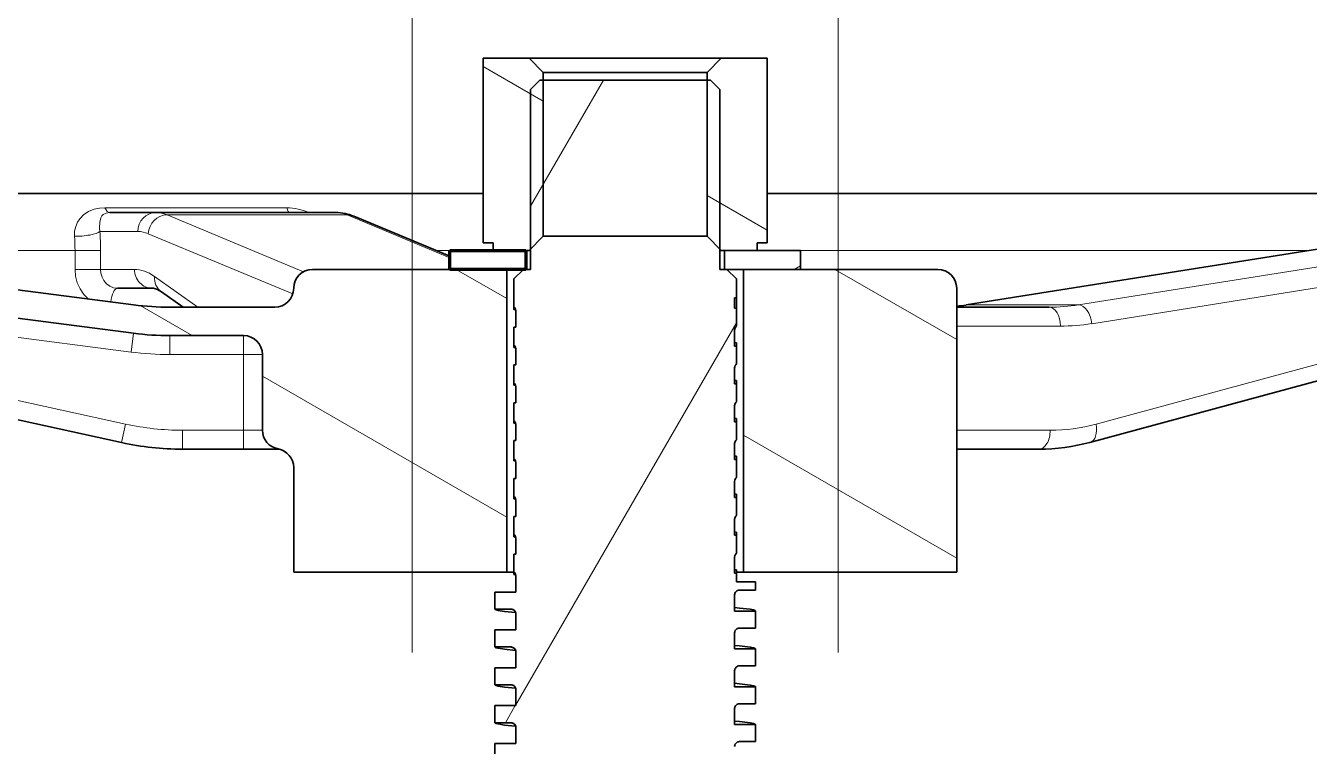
# Model space of a CAD drawing. Extents: x 0 to 420, y 0 to 297.
# Drawn here: x 154.02 to 181.13, y 248.82 to 264.05 of the extents above; entities that cross this region are included whole.
import ezdxf

# ---------------------------------------------------------------- set-up
doc = ezdxf.new("R2010")
doc.units = 0

msp = doc.modelspace()

# ---------------------------------------------------------------- linework, layer by layer
at = {"color": 7, "lineweight": 13}
for p, q in [((162.183, 250.801), (162.183, 272.698)), ((171.183, 250.801), (171.183, 272.698))]:
    msp.add_line(p, q, dxfattribs=at)
at = {"color": 7, "lineweight": 35, "ltscale": 0.024265}
for p, q in [((164.654, 263.361), (163.683, 263.361)), ((169.683, 263.361), (168.713, 263.361))]:
    msp.add_line(p, q, dxfattribs=at)
at = {"color": 7, "lineweight": 35, "ltscale": 0.0975}
for p, q in [((163.683, 259.461), (163.683, 263.361)), ((169.683, 263.361), (169.683, 259.461))]:
    msp.add_line(p, q, dxfattribs=at)
at = {"color": 7, "lineweight": 35, "ltscale": 0.10147}
msp.add_line((168.713, 263.361), (164.654, 263.361), dxfattribs=at)
at = {"color": 7, "lineweight": 35, "ltscale": 0.010606}
for p, q in [((164.954, 263.061), (164.654, 263.361)), ((168.413, 263.061), (168.713, 263.361)), ((164.954, 259.601), (164.654, 259.301)), ((168.413, 259.601), (168.713, 259.301))]:
    msp.add_line(p, q, dxfattribs=at)
at = {"color": 7, "lineweight": 13, "ltscale": 0.036679}
for p, q in [((164.954, 262.457), (163.683, 263.19)), ((169.683, 259.726), (168.413, 260.46))]:
    msp.add_line(p, q, dxfattribs=at)
at = {"color": 7, "lineweight": 35, "ltscale": 0.08647}
for p, q in [((164.954, 263.061), (168.413, 263.061)), ((168.413, 259.601), (164.954, 259.601))]:
    msp.add_line(p, q, dxfattribs=at)
at = {"color": 7, "lineweight": 35, "ltscale": 0.086501}
for p, q in [((164.954, 263.061), (164.954, 259.601)), ((168.413, 263.061), (168.413, 259.601))]:
    msp.add_line(p, q, dxfattribs=at)
at = {"color": 7, "lineweight": 35, "ltscale": 0.007071}
for p, q in [((164.883, 262.901), (164.683, 262.701)), ((168.483, 262.901), (168.683, 262.701)), ((164.533, 258.901), (164.333, 258.701)), ((168.833, 258.901), (169.033, 258.701))]:
    msp.add_line(p, q, dxfattribs=at)
at = {"color": 7, "lineweight": 13, "ltscale": 0.076906}
msp.add_line((164.683, 260.237), (166.222, 262.901), dxfattribs=at)
at = {"color": 7, "lineweight": 35, "ltscale": 0.095}
for p, q in [((164.683, 258.901), (164.683, 262.701)), ((168.683, 258.901), (168.683, 262.701))]:
    msp.add_line(p, q, dxfattribs=at)
at = {"color": 7, "lineweight": 35, "ltscale": 0.09}
msp.add_line((168.483, 262.901), (164.883, 262.901), dxfattribs=at)
at = {"color": 7, "lineweight": 35, "ltscale": 0.286966}
msp.add_line((163.683, 260.501), (152.205, 260.501), dxfattribs=at)
at = {"color": 7, "lineweight": 35, "ltscale": 0.021615}
msp.add_line((170.548, 260.501), (169.683, 260.501), dxfattribs=at)
at = {"color": 7, "lineweight": 35, "ltscale": 0.421678}
msp.add_line((187.415, 260.501), (170.548, 260.501), dxfattribs=at)
at = {"color": 7, "lineweight": 35, "ltscale": 0.37236}
for p, q in [((156.302, 258.15), (141.529, 260.052)), ((156.302, 257.55), (141.529, 259.452))]:
    msp.add_line(p, q, dxfattribs=at)
at = {"color": 7, "lineweight": 13, "ltscale": 0.095969}
msp.add_line((159.537, 260.201), (155.698, 260.201), dxfattribs=at)
at = {"color": 7, "lineweight": 35, "ltscale": 0.024357}
msp.add_line((156.772, 260.101), (155.797, 260.101), dxfattribs=at)
at = {"color": 7, "lineweight": 35, "ltscale": 0.095106}
msp.add_line((160.576, 260.101), (156.772, 260.101), dxfattribs=at)
at = {"color": 7, "lineweight": 13, "ltscale": 0.078051}
msp.add_line((159.89, 258.851), (157.008, 260.052), dxfattribs=at)
at = {"color": 7, "lineweight": 13, "ltscale": 0.095106}
msp.add_line((160.813, 260.052), (157.008, 260.052), dxfattribs=at)
at = {"color": 7, "lineweight": 13, "ltscale": 0.058793}
msp.add_line((162.983, 259.147), (160.813, 260.052), dxfattribs=at)
at = {"color": 7, "lineweight": 35, "ltscale": 0.055056}
msp.add_line((162.983, 259.177), (160.951, 260.024), dxfattribs=at)
at = {"color": 7, "lineweight": 35, "ltscale": 0.30254}
msp.add_line((173.885, 258.148), (185.836, 260.05), dxfattribs=at)
at = {"color": 7, "lineweight": 13, "ltscale": 0.30254}
for p, q in [((173.907, 258.15), (185.858, 260.052)), ((176.258, 258.15), (188.209, 260.052)), ((176.534, 257.753), (188.485, 259.655))]:
    msp.add_line(p, q, dxfattribs=at)
at = {"color": 7, "lineweight": 13, "ltscale": 0.020036}
msp.add_line((156.391, 259.701), (155.59, 259.701), dxfattribs=at)
at = {"color": 7, "lineweight": 13, "ltscale": 0.082698}
msp.add_line((159.666, 258.383), (156.612, 259.655), dxfattribs=at)
at = {"color": 7, "lineweight": 35, "ltscale": 0.00525}
for p, q in [((163.893, 259.461), (163.683, 259.461)), ((169.683, 259.461), (169.473, 259.461))]:
    msp.add_line(p, q, dxfattribs=at)
at = {"color": 7, "lineweight": 35, "ltscale": 0.004}
for p, q in [((163.893, 259.301), (163.893, 259.461)), ((169.473, 259.301), (169.473, 259.461))]:
    msp.add_line(p, q, dxfattribs=at)
at = {"color": 7, "lineweight": 13, "ltscale": 0.057117}
msp.add_line((155.065, 259.301), (152.78, 259.301), dxfattribs=at)
at = {"color": 7, "lineweight": 13, "ltscale": 0.01}
for p, q in [((155.065, 258.901), (155.065, 259.301)), ((155.605, 258.901), (155.605, 259.301)), ((156.302, 257.55), (156.251, 257.153)), ((159.024, 257.101), (158.624, 257.101)), ((156.134, 255.631), (156.048, 255.24)), ((157.334, 255.501), (157.334, 255.101)), ((158.624, 255.501), (158.624, 255.101)), ((159.024, 255.501), (158.624, 255.501))]:
    msp.add_line(p, q, dxfattribs=at)
at = {"color": 7, "lineweight": 13, "ltscale": 0.013517}
for p, q in [((155.065, 259.301), (155.605, 259.301)), ((155.065, 258.901), (155.605, 258.901))]:
    msp.add_line(p, q, dxfattribs=at)
at = {"color": 7, "lineweight": 13, "ltscale": 0.030161}
msp.add_line((163.893, 259.301), (162.687, 259.301), dxfattribs=at)
at = {"color": 7, "lineweight": 35, "ltscale": 0.01}
for p, q in [((162.983, 258.901), (162.983, 259.301)), ((164.583, 258.901), (164.583, 259.301)), ((168.783, 258.901), (168.783, 259.301)), ((170.383, 258.901), (170.383, 259.301)), ((169.033, 258.301), (169.033, 258.701)), ((169.433, 252.301), (169.033, 252.301))]:
    msp.add_line(p, q, dxfattribs=at)
at = {"color": 7, "lineweight": 35, "ltscale": 0.04}
for p, q in [((162.983, 259.301), (164.583, 259.301)), ((168.783, 259.301), (170.383, 259.301)), ((162.983, 258.901), (164.583, 258.901)), ((168.783, 258.901), (170.383, 258.901)), ((159.024, 257.101), (159.024, 255.501))]:
    msp.add_line(p, q, dxfattribs=at)
at = {"color": 7, "lineweight": 140, "ltscale": 0.01}
for p, q in [((162.983, 258.901), (162.983, 259.301)), ((164.583, 259.301), (164.583, 258.901))]:
    msp.add_line(p, q, dxfattribs=at)
at = {"color": 7, "lineweight": 140, "ltscale": 0.04}
for p, q in [((162.983, 259.301), (164.583, 259.301)), ((164.583, 258.901), (162.983, 258.901))]:
    msp.add_line(p, q, dxfattribs=at)
at = {"color": 7, "lineweight": 35, "ltscale": 0.019015}
for p, q in [((163.893, 259.301), (164.654, 259.301)), ((168.713, 259.301), (169.473, 259.301))]:
    msp.add_line(p, q, dxfattribs=at)
at = {"color": 7, "lineweight": 35, "ltscale": 0.000737762}
for p, q in [((164.654, 259.301), (164.684, 259.301)), ((168.683, 259.301), (168.713, 259.301))]:
    msp.add_line(p, q, dxfattribs=at)
at = {"color": 7, "lineweight": 13, "ltscale": 0.29137}
msp.add_line((181.128, 259.301), (169.473, 259.301), dxfattribs=at)
at = {"color": 7, "lineweight": 13, "ltscale": 0.372361}
msp.add_line((156.251, 257.153), (141.478, 259.055), dxfattribs=at)
at = {"color": 7, "lineweight": 13, "ltscale": 0.017845}
msp.add_line((156.319, 258.901), (155.605, 258.901), dxfattribs=at)
at = {"color": 7, "lineweight": 35, "ltscale": 0.1025}
for p, q in [((164.183, 258.901), (160.083, 258.901)), ((173.283, 258.901), (169.183, 258.901))]:
    msp.add_line(p, q, dxfattribs=at)
at = {"color": 7, "lineweight": 13, "ltscale": 0.030909}
msp.add_line((164.183, 258.283), (163.113, 258.901), dxfattribs=at)
at = {"color": 7, "lineweight": 35, "ltscale": 0.16}
for p, q in [((164.183, 252.501), (164.183, 258.901)), ((169.183, 252.501), (169.183, 258.901))]:
    msp.add_line(p, q, dxfattribs=at)
at = {"color": 7, "lineweight": 35, "ltscale": 0.00375}
for p, q in [((164.683, 258.901), (164.533, 258.901)), ((168.833, 258.901), (168.683, 258.901)), ((164.183, 252.501), (164.333, 252.501)), ((169.033, 252.501), (169.183, 252.501))]:
    msp.add_line(p, q, dxfattribs=at)
at = {"color": 7, "lineweight": 35, "ltscale": 0.002502}
for p, q in [((164.684, 258.901), (164.583, 258.901)), ((168.783, 258.901), (168.683, 258.901))]:
    msp.add_line(p, q, dxfattribs=at)
at = {"color": 7, "lineweight": 13, "ltscale": 0.003732}
msp.add_line((170.254, 258.901), (170.383, 258.976), dxfattribs=at)
at = {"color": 7, "lineweight": 13, "ltscale": 0.074211}
msp.add_line((173.683, 257.417), (171.113, 258.901), dxfattribs=at)
at = {"color": 7, "lineweight": 13, "ltscale": 0.364263}
msp.add_line((156.134, 255.631), (141.902, 258.752), dxfattribs=at)
at = {"color": 7, "lineweight": 13, "ltscale": 0.028138}
msp.add_line((157.661, 258.101), (156.743, 258.752), dxfattribs=at)
at = {"color": 7, "lineweight": 35, "ltscale": 0.014993}
msp.add_line((164.333, 258.101), (164.333, 258.701), dxfattribs=at)
at = {"color": 7, "lineweight": 13, "ltscale": 0.298243}
msp.add_line((176.629, 255.631), (188.143, 258.752), dxfattribs=at)
at = {"color": 7, "lineweight": 35, "ltscale": 0.364263}
msp.add_line((156.048, 255.24), (141.816, 258.362), dxfattribs=at)
at = {"color": 7, "lineweight": 35, "ltscale": 0.018365}
msp.add_line((156.7, 258.501), (155.965, 258.501), dxfattribs=at)
at = {"color": 7, "lineweight": 35, "ltscale": 0.014048}
msp.add_line((157.35, 258.101), (156.892, 258.426), dxfattribs=at)
at = {"color": 7, "lineweight": 35, "ltscale": 0.15}
msp.add_line((173.683, 252.501), (173.683, 258.501), dxfattribs=at)
at = {"color": 7, "lineweight": 35, "ltscale": 0.298243}
msp.add_line((176.498, 255.245), (188.012, 258.366), dxfattribs=at)
at = {"color": 7, "lineweight": 13, "ltscale": 0.031647}
msp.add_line((157.538, 257.501), (156.441, 258.134), dxfattribs=at)
at = {"color": 7, "lineweight": 35, "ltscale": 0.007237}
msp.add_line((157.35, 258.101), (157.061, 258.101), dxfattribs=at)
at = {"color": 7, "lineweight": 35, "ltscale": 0.055384}
msp.add_line((159.283, 258.101), (157.068, 258.101), dxfattribs=at)
at = {"color": 7, "lineweight": 35, "ltscale": 1.14441e-05}
msp.add_line((164.333, 258.101), (164.333, 258.101), dxfattribs=at)
at = {"color": 7, "lineweight": 35, "ltscale": 0.001028}
for p, q in [((164.333, 258.052), (164.333, 258.093)), ((164.333, 257.252), (164.333, 257.293)), ((164.333, 256.452), (164.333, 256.493)), ((164.333, 255.652), (164.333, 255.693)), ((164.333, 254.852), (164.333, 254.893)), ((164.333, 254.052), (164.333, 254.093)), ((164.333, 253.252), (164.333, 253.293)), ((164.333, 252.452), (164.333, 252.493))]:
    msp.add_line(p, q, dxfattribs=at)
at = {"color": 7, "lineweight": 13, "ltscale": 0.00018748}
msp.add_line((164.333, 258.093), (164.341, 258.091), dxfattribs=at)
at = {"color": 7, "lineweight": 35, "ltscale": 0.001}
for p, q in [((168.993, 258.301), (169.033, 258.301)), ((168.993, 258.081), (169.033, 258.081))]:
    msp.add_line(p, q, dxfattribs=at)
at = {"color": 7, "lineweight": 35, "ltscale": 0.005508}
for p, q in [((168.993, 258.081), (168.993, 258.301)), ((164.373, 257.681), (164.373, 257.901)), ((168.993, 257.281), (168.993, 257.501)), ((164.373, 256.881), (164.373, 257.101)), ((168.993, 256.481), (168.993, 256.701)), ((164.373, 256.081), (164.373, 256.301)), ((168.993, 255.681), (168.993, 255.901)), ((164.373, 255.281), (164.373, 255.501)), ((168.993, 254.881), (168.993, 255.101)), ((164.373, 254.481), (164.373, 254.701)), ((168.993, 254.081), (168.993, 254.301)), ((164.373, 253.681), (164.373, 253.901)), ((168.993, 253.281), (168.993, 253.501)), ((164.373, 252.881), (164.373, 253.101)), ((168.993, 252.481), (168.993, 252.701)), ((164.373, 252.081), (164.373, 252.301)), ((168.993, 251.681), (168.993, 251.901)), ((164.373, 251.281), (164.373, 251.501)), ((168.993, 250.881), (168.993, 251.101)), ((164.373, 250.481), (164.373, 250.701)), ((168.993, 250.081), (168.993, 250.301)), ((164.373, 249.681), (164.373, 249.901)), ((168.993, 249.281), (168.993, 249.501)), ((164.373, 248.881), (164.373, 249.101))]:
    msp.add_line(p, q, dxfattribs=at)
at = {"color": 7, "lineweight": 35, "ltscale": 0.000999451}
for p, q in [((168.993, 258.081), (169.033, 258.081)), ((164.373, 257.681), (164.333, 257.681)), ((168.993, 257.281), (169.033, 257.281)), ((164.373, 256.881), (164.333, 256.881)), ((168.993, 256.481), (169.033, 256.481)), ((164.373, 256.081), (164.333, 256.081)), ((168.993, 255.681), (169.033, 255.681)), ((164.373, 255.281), (164.333, 255.281)), ((168.993, 254.881), (169.033, 254.881)), ((164.373, 254.481), (164.333, 254.481)), ((168.993, 254.081), (169.033, 254.081)), ((164.373, 253.681), (164.333, 253.681)), ((168.993, 253.281), (169.033, 253.281)), ((164.373, 252.881), (164.333, 252.881)), ((168.993, 252.481), (169.033, 252.481))]:
    msp.add_line(p, q, dxfattribs=at)
at = {"color": 7, "lineweight": 35, "ltscale": 0.005494}
msp.add_line((169.033, 258.301), (169.033, 258.081), dxfattribs=at)
at = {"color": 7, "lineweight": 35, "ltscale": 0.009486}
for p, q in [((169.033, 257.701), (169.033, 258.081)), ((169.033, 256.101), (169.033, 256.481)), ((164.333, 255.701), (164.333, 256.081))]:
    msp.add_line(p, q, dxfattribs=at)
at = {"color": 7, "lineweight": 35, "ltscale": 1.37329e-05}
for p, q in [((169.033, 258.081), (169.033, 258.081)), ((169.033, 257.281), (169.033, 257.281)), ((169.033, 256.481), (169.033, 256.481)), ((169.033, 255.681), (169.033, 255.681)), ((169.033, 254.881), (169.033, 254.881)), ((169.033, 252.481), (169.033, 252.481))]:
    msp.add_line(p, q, dxfattribs=at)
at = {"color": 7, "lineweight": 35, "ltscale": 0.048864}
msp.add_line((173.683, 258.101), (175.638, 258.101), dxfattribs=at)
at = {"color": 7, "lineweight": 13, "ltscale": 0.058778}
msp.add_line((176.258, 258.15), (173.907, 258.15), dxfattribs=at)
at = {"color": 7, "lineweight": 35, "ltscale": 0.000899132}
for p, q in [((164.333, 258.052), (164.369, 258.049)), ((164.333, 256.452), (164.369, 256.449)), ((164.333, 252.452), (164.369, 252.449))]:
    msp.add_line(p, q, dxfattribs=at)
at = {"color": 7, "lineweight": 35, "ltscale": 1.6802e-05}
msp.add_line((164.373, 258.025), (164.373, 258.025), dxfattribs=at)
at = {"color": 7, "lineweight": 35, "ltscale": 8.9277e-05}
msp.add_line((164.373, 258.021), (164.373, 258.025), dxfattribs=at)
at = {"color": 7, "lineweight": 35, "ltscale": 0.003004}
for p, q in [((164.373, 258.021), (164.373, 257.901)), ((168.993, 257.621), (168.993, 257.501)), ((164.373, 257.221), (164.373, 257.101)), ((168.993, 256.821), (168.993, 256.701)), ((164.373, 256.421), (164.373, 256.301)), ((168.993, 256.021), (168.993, 255.901)), ((164.373, 255.621), (164.373, 255.501)), ((168.993, 255.221), (168.993, 255.101)), ((164.373, 254.821), (164.373, 254.701)), ((168.993, 254.421), (168.993, 254.301)), ((164.373, 254.021), (164.373, 253.901)), ((168.993, 253.621), (168.993, 253.501)), ((164.373, 253.221), (164.373, 253.101)), ((168.993, 252.821), (168.993, 252.701)), ((164.373, 252.421), (164.373, 252.301)), ((168.993, 252.021), (168.993, 251.901)), ((164.373, 251.621), (164.373, 251.501)), ((168.993, 251.221), (168.993, 251.101)), ((164.373, 250.821), (164.373, 250.701)), ((168.993, 250.421), (168.993, 250.301)), ((164.373, 250.021), (164.373, 249.901)), ((168.993, 249.621), (168.993, 249.501)), ((164.373, 249.221), (164.373, 249.101))]:
    msp.add_line(p, q, dxfattribs=at)
at = {"color": 7, "lineweight": 35, "ltscale": 0.009485}
for p, q in [((164.333, 257.301), (164.333, 257.681)), ((169.033, 256.901), (169.033, 257.281)), ((164.333, 256.501), (164.333, 256.881)), ((169.033, 255.301), (169.033, 255.681)), ((164.333, 254.901), (164.333, 255.281)), ((169.033, 254.501), (169.033, 254.881)), ((164.333, 254.101), (164.333, 254.481)), ((169.033, 253.701), (169.033, 254.081)), ((164.333, 253.301), (164.333, 253.681)), ((169.033, 252.901), (169.033, 253.281)), ((164.333, 252.501), (164.333, 252.881))]:
    msp.add_line(p, q, dxfattribs=at)
at = {"color": 7, "lineweight": 13, "ltscale": 0.233001}
msp.add_line((164.373, 249.7), (169.033, 257.771), dxfattribs=at)
at = {"color": 7, "lineweight": 13, "ltscale": 0.054742}
msp.add_line((173.683, 257.701), (175.873, 257.701), dxfattribs=at)
at = {"color": 7, "lineweight": 13, "ltscale": 0.010001}
for p, q in [((157.068, 257.501), (157.068, 257.101)), ((158.624, 257.501), (158.624, 257.101))]:
    msp.add_line(p, q, dxfattribs=at)
at = {"color": 7, "lineweight": 35, "ltscale": 0.038887}
msp.add_line((157.068, 257.501), (158.624, 257.501), dxfattribs=at)
at = {"color": 7, "lineweight": 35, "ltscale": 1.2207e-05}
for p, q in [((164.333, 257.301), (164.333, 257.301)), ((164.333, 256.501), (164.333, 256.501)), ((164.333, 254.901), (164.333, 254.901))]:
    msp.add_line(p, q, dxfattribs=at)
at = {"color": 7, "lineweight": 13, "ltscale": 0.000187652}
for p, q in [((164.333, 257.293), (164.341, 257.291)), ((164.333, 256.493), (164.341, 256.491)), ((164.333, 254.893), (164.341, 254.891))]:
    msp.add_line(p, q, dxfattribs=at)
at = {"color": 7, "lineweight": 35, "ltscale": 0.000899065}
msp.add_line((164.333, 257.252), (164.369, 257.249), dxfattribs=at)
at = {"color": 7, "lineweight": 35, "ltscale": 0.001004}
for p, q in [((168.993, 257.354), (169.033, 257.35)), ((168.993, 256.554), (169.033, 256.55)), ((169.033, 255.75), (168.993, 255.754)), ((168.993, 254.954), (169.033, 254.95)), ((168.993, 254.154), (169.033, 254.15)), ((169.033, 253.35), (168.993, 253.354)), ((168.993, 252.554), (169.033, 252.55))]:
    msp.add_line(p, q, dxfattribs=at)
at = {"color": 7, "lineweight": 35, "ltscale": 0.001727}
for p, q in [((169.033, 257.35), (169.033, 257.281)), ((169.033, 256.55), (169.033, 256.481)), ((169.033, 255.75), (169.033, 255.681)), ((169.033, 254.95), (169.033, 254.881)), ((169.033, 254.15), (169.033, 254.081)), ((169.033, 253.35), (169.033, 253.281)), ((169.033, 252.55), (169.033, 252.481))]:
    msp.add_line(p, q, dxfattribs=at)
at = {"color": 7, "lineweight": 13, "ltscale": 0.038887}
msp.add_line((157.068, 257.101), (158.624, 257.101), dxfattribs=at)
at = {"color": 7, "lineweight": 13, "ltscale": 0.04}
msp.add_line((158.624, 257.101), (158.624, 255.501), dxfattribs=at)
at = {"color": 7, "lineweight": 35, "ltscale": 1.60399e-05}
for p, q in [((164.373, 257.225), (164.373, 257.225)), ((164.373, 256.425), (164.373, 256.425)), ((164.373, 254.825), (164.373, 254.825)), ((164.373, 249.225), (164.373, 249.225))]:
    msp.add_line(p, q, dxfattribs=at)
at = {"color": 7, "lineweight": 35, "ltscale": 9.00398e-05}
for p, q in [((164.373, 257.221), (164.373, 257.225)), ((164.373, 256.421), (164.373, 256.425)), ((164.373, 254.821), (164.373, 254.825)), ((164.373, 254.021), (164.373, 254.025)), ((164.373, 253.221), (164.373, 253.225)), ((164.373, 249.221), (164.373, 249.225))]:
    msp.add_line(p, q, dxfattribs=at)
at = {"color": 7, "lineweight": 13, "ltscale": 0.148953}
msp.add_line((164.183, 253.664), (159.024, 256.643), dxfattribs=at)
at = {"color": 7, "lineweight": 35, "ltscale": 1.18256e-05}
for p, q in [((164.333, 255.701), (164.333, 255.701)), ((164.333, 254.101), (164.333, 254.101)), ((164.333, 253.301), (164.333, 253.301)), ((164.333, 252.501), (164.333, 252.501))]:
    msp.add_line(p, q, dxfattribs=at)
at = {"color": 7, "lineweight": 13, "ltscale": 0.000187566}
for p, q in [((164.333, 255.693), (164.341, 255.691)), ((164.333, 254.093), (164.341, 254.091)), ((164.333, 253.293), (164.341, 253.291)), ((164.333, 252.493), (164.341, 252.491))]:
    msp.add_line(p, q, dxfattribs=at)
at = {"color": 7, "lineweight": 35, "ltscale": 0.000899098}
for p, q in [((164.333, 255.652), (164.369, 255.649)), ((164.333, 254.852), (164.369, 254.849)), ((164.333, 254.052), (164.369, 254.049)), ((164.333, 253.252), (164.369, 253.249))]:
    msp.add_line(p, q, dxfattribs=at)
at = {"color": 7, "lineweight": 35, "ltscale": 1.64209e-05}
for p, q in [((164.373, 255.625), (164.373, 255.625)), ((164.373, 254.025), (164.373, 254.025)), ((164.373, 253.225), (164.373, 253.225)), ((164.373, 252.425), (164.373, 252.425)), ((164.373, 251.625), (164.373, 251.625)), ((164.373, 250.825), (164.373, 250.825)), ((164.373, 250.025), (164.373, 250.025))]:
    msp.add_line(p, q, dxfattribs=at)
at = {"color": 7, "lineweight": 35, "ltscale": 8.96584e-05}
for p, q in [((164.373, 255.621), (164.373, 255.625)), ((164.373, 252.421), (164.373, 252.425)), ((164.373, 251.621), (164.373, 251.625)), ((164.373, 250.821), (164.373, 250.825)), ((164.373, 250.021), (164.373, 250.025))]:
    msp.add_line(p, q, dxfattribs=at)
at = {"color": 7, "lineweight": 13, "ltscale": 0.032247}
msp.add_line((157.334, 255.501), (158.624, 255.501), dxfattribs=at)
at = {"color": 7, "lineweight": 13, "ltscale": 0.129904}
msp.add_line((173.683, 252.798), (169.183, 255.396), dxfattribs=at)
at = {"color": 7, "lineweight": 13, "ltscale": 0.04937}
msp.add_line((173.683, 255.501), (175.658, 255.501), dxfattribs=at)
at = {"color": 7, "lineweight": 35, "ltscale": 0.032247}
msp.add_line((157.334, 255.101), (158.624, 255.101), dxfattribs=at)
at = {"color": 7, "lineweight": 35, "ltscale": 0.01855}
msp.add_line((159.366, 255.101), (158.624, 255.101), dxfattribs=at)
at = {"color": 7, "lineweight": 35, "ltscale": 0.000466347}
msp.add_line((159.366, 255.101), (159.384, 255.1), dxfattribs=at)
at = {"color": 7, "lineweight": 35, "ltscale": 0.043493}
msp.add_line((173.683, 255.101), (175.423, 255.101), dxfattribs=at)
at = {"color": 7, "lineweight": 35, "ltscale": 0.055309}
msp.add_line((159.683, 252.501), (159.683, 254.713), dxfattribs=at)
at = {"color": 7, "lineweight": 35, "ltscale": 1.41144e-05}
for p, q in [((169.033, 254.081), (169.033, 254.081)), ((169.033, 253.281), (169.033, 253.281))]:
    msp.add_line(p, q, dxfattribs=at)
at = {"color": 7, "lineweight": 35, "ltscale": 0.1125}
for p, q in [((164.183, 252.501), (159.683, 252.501)), ((173.683, 252.501), (169.183, 252.501))]:
    msp.add_line(p, q, dxfattribs=at)
at = {"color": 7, "lineweight": 35, "ltscale": 0.004492}
msp.add_line((169.033, 252.301), (169.033, 252.481), dxfattribs=at)
at = {"color": 7, "lineweight": 35, "ltscale": 0.0085}
for p, q in [((169.093, 252.121), (169.433, 252.121)), ((164.273, 251.721), (163.933, 251.721)), ((169.093, 251.321), (169.433, 251.321)), ((164.273, 250.921), (163.933, 250.921)), ((169.093, 250.521), (169.433, 250.521)), ((164.273, 250.121), (163.933, 250.121)), ((169.093, 249.721), (169.433, 249.721)), ((164.273, 249.321), (163.933, 249.321)), ((169.093, 248.921), (169.433, 248.921))]:
    msp.add_line(p, q, dxfattribs=at)
at = {"color": 7, "lineweight": 35, "ltscale": 0.004494}
msp.add_line((169.433, 252.121), (169.433, 252.301), dxfattribs=at)
at = {"color": 7, "lineweight": 35, "ltscale": 0.008989}
for p, q in [((163.933, 251.721), (163.933, 252.081)), ((169.433, 250.521), (169.433, 250.881)), ((169.433, 249.721), (169.433, 250.081)), ((163.933, 248.521), (163.933, 248.881))]:
    msp.add_line(p, q, dxfattribs=at)
at = {"color": 7, "lineweight": 35, "ltscale": 0.010999}
for p, q in [((164.373, 252.081), (163.933, 252.081)), ((168.993, 251.681), (169.433, 251.681)), ((164.373, 251.281), (163.933, 251.281)), ((168.993, 250.881), (169.433, 250.881)), ((164.373, 250.481), (163.933, 250.481)), ((168.993, 250.081), (169.433, 250.081)), ((164.373, 249.681), (163.933, 249.681)), ((168.993, 249.281), (169.433, 249.281)), ((164.373, 248.881), (163.933, 248.881))]:
    msp.add_line(p, q, dxfattribs=at)
at = {"color": 7, "lineweight": 35, "ltscale": 1.14504e-05}
for p, q in [((163.933, 251.721), (163.933, 251.721)), ((169.433, 250.881), (169.433, 250.881))]:
    msp.add_line(p, q, dxfattribs=at)
at = {"color": 7, "lineweight": 13, "ltscale": 1.33569e-05}
for p, q in [((164.273, 251.721), (164.273, 251.721)), ((164.273, 250.921), (164.273, 250.921)), ((164.273, 250.121), (164.273, 250.121)), ((164.273, 249.321), (164.273, 249.321))]:
    msp.add_line(p, q, dxfattribs=at)
at = {"color": 7, "lineweight": 35, "ltscale": 0.002594}
for p, q in [((169.097, 251.744), (168.993, 251.754)), ((169.097, 250.944), (168.993, 250.954)), ((168.993, 250.154), (169.097, 250.144)), ((168.993, 249.354), (169.097, 249.344))]:
    msp.add_line(p, q, dxfattribs=at)
at = {"color": 7, "lineweight": 35, "ltscale": 0.008988}
for p, q in [((169.433, 251.321), (169.433, 251.681)), ((163.933, 250.921), (163.933, 251.281)), ((163.933, 250.121), (163.933, 250.481)), ((163.933, 249.321), (163.933, 249.681)), ((169.433, 248.921), (169.433, 249.281))]:
    msp.add_line(p, q, dxfattribs=at)
at = {"color": 7, "lineweight": 35, "ltscale": 1.18317e-05}
for p, q in [((169.433, 251.681), (169.433, 251.681)), ((163.933, 250.921), (163.933, 250.921)), ((163.933, 250.121), (163.933, 250.121)), ((169.433, 250.081), (169.433, 250.081)), ((163.933, 249.321), (163.933, 249.321)), ((169.433, 249.281), (169.433, 249.281))]:
    msp.add_line(p, q, dxfattribs=at)
at = {"color": 7, "lineweight": 13, "ltscale": 0.010375}
msp.add_line((164.155, 249.321), (164.362, 249.681), dxfattribs=at)
at = {"color": 7, "lineweight": 13}
for points in [[(155.698, 260.201), (155.581, 260.193), (155.473, 260.171), (155.353, 260.124), (155.251, 260.057), (155.167, 259.972), (155.117, 259.895), (155.079, 259.808), (155.057, 259.709), (155.054, 259.601)], [(155.797, 260.101), (155.72, 260.09), (155.663, 260.058), (155.635, 260.029), (155.613, 259.993), (155.587, 259.9), (155.582, 259.776), (155.59, 259.701)], [(155.35, 258.273), (155.252, 258.372), (155.172, 258.488), (155.113, 258.617), (155.077, 258.757), (155.065, 258.901)], [(155.965, 258.501), (155.881, 258.512), (155.801, 258.544), (155.731, 258.596), (155.674, 258.665), (155.637, 258.738), (155.613, 258.817), (155.605, 258.901)], [(159.366, 255.101), (159.375, 255.102), (159.377, 255.103), (159.377, 255.103), (159.377, 255.103), (159.377, 255.103), (159.377, 255.104), (159.375, 255.104)], [(164.273, 251.721), (164.275, 251.717), (164.282, 251.711), (164.295, 251.704), (164.341, 251.691)], [(164.273, 250.921), (164.275, 250.917), (164.282, 250.911), (164.295, 250.904), (164.341, 250.891)], [(164.273, 250.121), (164.275, 250.117), (164.282, 250.111), (164.295, 250.104), (164.341, 250.091)], [(164.273, 249.321), (164.275, 249.317), (164.282, 249.311), (164.295, 249.304), (164.341, 249.291)]]:
    msp.add_lwpolyline(points, dxfattribs=at)
at = {"color": 7, "lineweight": 35}
for points in [[(156.892, 258.426), (156.805, 258.477), (156.725, 258.5), (156.7, 258.501)], [(164.331, 258.097), (164.352, 258.081), (164.366, 258.057), (164.373, 258.025)], [(164.331, 257.297), (164.352, 257.281), (164.366, 257.257), (164.373, 257.225)], [(164.331, 256.497), (164.352, 256.481), (164.366, 256.457), (164.373, 256.425)], [(164.331, 255.697), (164.352, 255.681), (164.366, 255.657), (164.373, 255.625)], [(164.331, 254.897), (164.352, 254.881), (164.366, 254.857), (164.373, 254.825)], [(164.331, 254.097), (164.352, 254.081), (164.366, 254.057), (164.373, 254.025)], [(164.331, 253.297), (164.352, 253.281), (164.366, 253.257), (164.373, 253.225)], [(164.331, 252.497), (164.352, 252.481), (164.366, 252.457), (164.373, 252.425)], [(163.933, 251.721), (163.934, 251.719), (163.936, 251.715), (163.941, 251.712), (163.957, 251.704), (163.998, 251.694), (164.134, 251.672), (164.369, 251.649)], [(164.331, 251.697), (164.352, 251.681), (164.366, 251.657), (164.373, 251.625)], [(169.097, 251.744), (169.324, 251.717), (169.393, 251.703), (169.42, 251.693), (169.429, 251.688), (169.433, 251.684), (169.433, 251.681)], [(163.933, 250.921), (163.934, 250.919), (163.936, 250.915), (163.941, 250.912), (163.957, 250.904), (163.998, 250.894), (164.134, 250.872), (164.369, 250.849)], [(164.331, 250.897), (164.352, 250.881), (164.366, 250.857), (164.373, 250.825)], [(169.097, 250.944), (169.324, 250.917), (169.393, 250.903), (169.42, 250.893), (169.429, 250.888), (169.433, 250.884), (169.433, 250.881)], [(163.933, 250.121), (163.934, 250.119), (163.936, 250.115), (163.941, 250.112), (163.957, 250.104), (163.998, 250.094), (164.134, 250.072), (164.369, 250.049)], [(164.331, 250.097), (164.352, 250.081), (164.366, 250.057), (164.373, 250.025)], [(169.433, 250.081), (169.433, 250.084), (169.429, 250.088), (169.42, 250.093), (169.393, 250.103), (169.324, 250.117), (169.097, 250.144)], [(163.933, 249.321), (163.934, 249.319), (163.936, 249.315), (163.941, 249.312), (163.957, 249.304), (163.998, 249.294), (164.134, 249.272), (164.369, 249.249)], [(164.331, 249.297), (164.352, 249.281), (164.366, 249.257), (164.373, 249.225)], [(169.433, 249.281), (169.433, 249.284), (169.429, 249.288), (169.42, 249.293), (169.393, 249.303), (169.324, 249.317), (169.097, 249.344)]]:
    msp.add_lwpolyline(points, dxfattribs=at)
at = {"color": 7, "lineweight": 13}
for centre, radius, start, end in [((159.527, 259.006), 1.195, 66.3623, 89.5052), ((150.582, 259.303), 5.023, 359.9712, 4.5386), ((150.872, 259.303), 4.193, 359.973, 4.0763), ((157.068, 263.501), 6.4, 262.6642, 270), ((157.334, 261.101), 5.6, 257.6298, 270)]:
    msp.add_arc(centre, radius, start, end, dxfattribs=at)
at = {"color": 7, "lineweight": 35}
for centre, radius, start, end in [((160.572, 259.131), 0.97, 67.039, 89.7763), ((160.083, 258.501), 0.4, 90, 180), ((173.283, 258.501), 0.4, 360, 90), ((159.283, 258.501), 0.4, 270, 0), ((157.068, 264.101), 6, 262.6642, 270), ((164.273, 258.021), 0.1, 359.9927, 53.0691), ((173.284, 261.927), 3.827, 275.9976, 279.0439), ((157.068, 263.501), 6, 262.6642, 270), ((169.094, 257.621), 0.1, 126.9309, 180.0073), ((158.624, 257.101), 0.4, 0, 90), ((164.273, 257.221), 0.1, 359.9927, 53.0691), ((169.094, 256.821), 0.1, 126.9309, 180.0073), ((164.273, 256.421), 0.1, 359.9927, 53.0691), ((169.094, 256.021), 0.1, 126.9309, 180.0073), ((164.273, 255.621), 0.1, 359.9927, 53.0691), ((159.424, 255.501), 0.4, 180, 259.9143), ((157.334, 261.101), 6, 257.6298, 270), ((159.283, 254.713), 0.4, 0, 79.9143), ((169.094, 255.221), 0.1, 126.9309, 180.0073), ((175.42, 259.205), 4.104, 270.0377, 285.2267), ((164.273, 254.821), 0.1, 359.9927, 53.0691), ((169.094, 254.421), 0.1, 126.9309, 180.0073), ((164.273, 254.021), 0.1, 359.9927, 53.0691), ((169.094, 253.621), 0.1, 126.9309, 180.0073), ((164.273, 253.221), 0.1, 359.9927, 53.0691), ((169.094, 252.821), 0.1, 126.9309, 180.0073), ((164.273, 252.421), 0.1, 359.9927, 53.0691), ((169.094, 252.021), 0.1, 90.034, 180.043), ((164.273, 251.621), 0.1, 359.957, 89.966), ((169.094, 251.221), 0.1, 90.034, 180.043), ((164.273, 250.821), 0.1, 359.957, 89.966), ((169.094, 250.421), 0.1, 90.034, 180.043), ((164.273, 250.021), 0.1, 359.957, 89.966), ((169.094, 249.621), 0.1, 90.034, 180.043), ((164.273, 249.221), 0.1, 359.957, 89.966), ((169.094, 248.821), 0.1, 90.034, 180.043)]:
    msp.add_arc(centre, radius, start, end, dxfattribs=at)
at = {"color": 7, "lineweight": 13}
for centre, major_axis, ratio, start_param, end_param in [((155.797, 260.501), (0, 0.4), 0.37356, 2.418858, 3.141593), ((156.772, 259.701), (0, -0.4), 0.951057, 3.141593, 4.712389), ((156.993, 259.655), (-0.154, -0.369), 0.943272, 3.516025, 5.086821), ((156.772, 254.101), (0, 6), 0.309017, 6.155152, 6.283185), ((159.602, 260.501), (0, 0.4), 0.243017, 2.418858, 3.141593), ((160.576, 254.101), (0, 6), 0.309017, 6.155152, 6.283185), ((160.797, 259.655), (-0.154, -0.369), 0.943272, 3.14168, 3.516025), ((155.209, 259.701), (0.399, 0.032), 0.238836, 4.293764, 5.959327), ((156.391, 254.101), (0, 5.6), 0.309017, 6.155152, 6.283185), ((156.319, 252.501), (0, 6.4), 0.309017, 6.067284, 6.283185), ((156.7, 258.901), (0, 0.4), 0.951057, 1.570796, 3.141593), ((157.123, 258.752), (0.232, 0.326), 0.928977, 2.153699, 3.141629), ((155.965, 258.101), (0, -0.4), 0.374768, 3.141593, 4.431144), ((173.287, 264.101), (0, 6), 0.809017, 3.223382, 3.269626), ((173.948, 257.753), (-0.063, 0.395), 0.582974, 6.190682, 6.283203), ((175.638, 264.101), (0, 6), 0.809017, 3.141593, 3.269626), ((175.638, 257.701), (0, 0.4), 0.587785, 4.712389, 6.283185), ((176.299, 257.753), (-0.063, 0.395), 0.582974, 4.619886, 6.190682), ((175.873, 264.101), (0, 6.4), 0.809017, 3.141593, 3.269626), ((175.658, 261.101), (0, 5.6), 0.809017, 3.141593, 3.357494), ((176.394, 255.631), (0.105, -0.386), 0.574139, 6.283064, 7.699575), ((175.423, 255.501), (0, -0.4), 0.587785, 6.283185, 7.853982)]:
    msp.add_ellipse(centre, major_axis=major_axis, ratio=ratio, start_param=start_param, end_param=end_param, dxfattribs=at)

doc.saveas('drawing.dxf')
